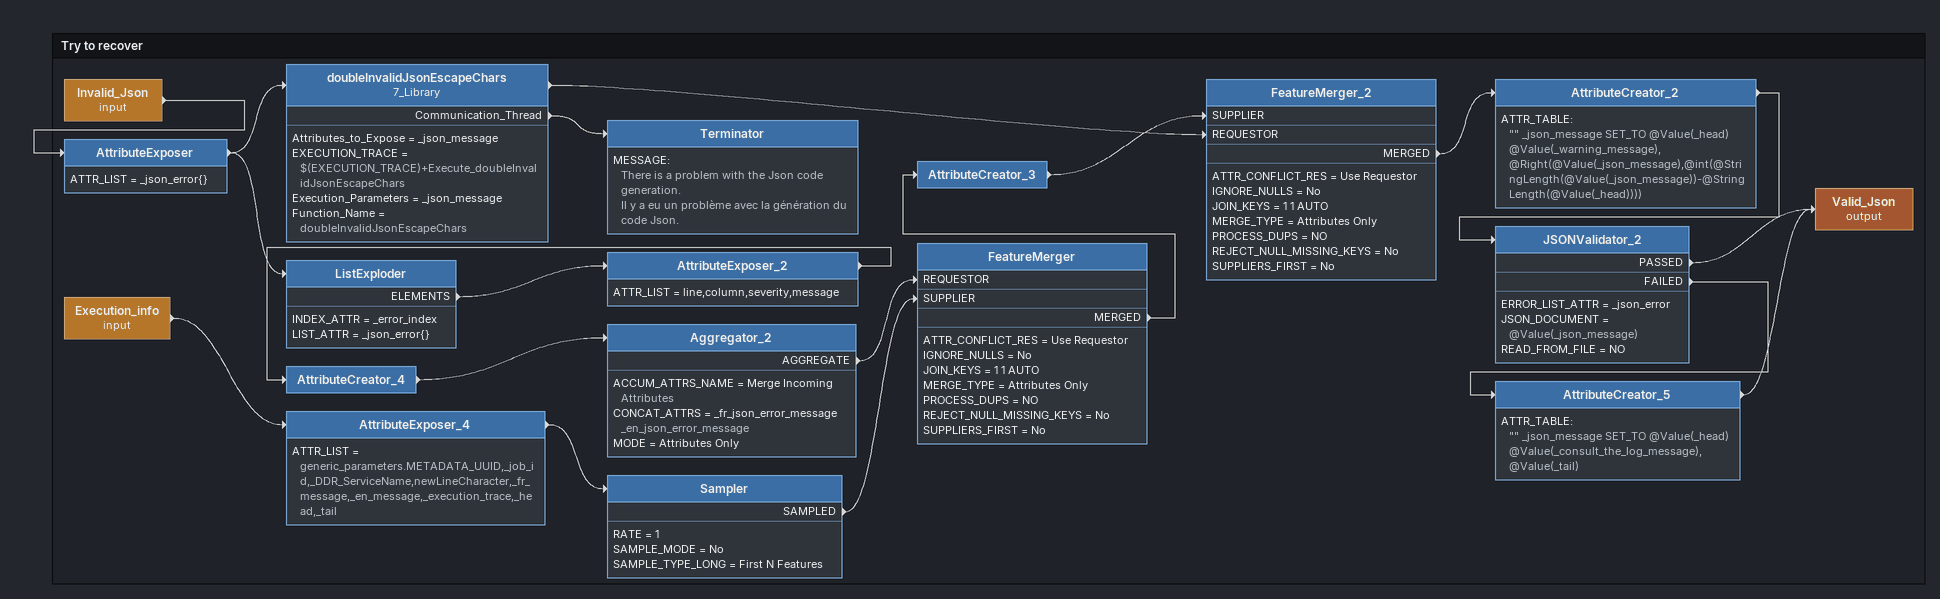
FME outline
Bookmark: Try to recover
Invalid_Json (input)
    -> AttributeExposer
AttributeExposer
    ATTR_LIST = _json_error{}
    -> ListExploder
    -> doubleInvalidJsonEscapeChars
doubleInvalidJsonEscapeChars: 7_Library
    Attributes_to_Expose = _json_message
    EXECUTION_TRACE = $(EXECUTION_TRACE)+Execute_doubleInvalidJsonEscapeChars
    Execution_Parameters = _json_message
    Function_Name = doubleInvalidJsonEscapeChars
    -> FeatureMerger_2 [REQUESTOR]
    Communication_Thread -> Terminator
Terminator
    MESSAGE:
      There is a problem with the Json code generation.
      Il y a eu un problème avec la génération du code Json.
ListExploder
    INDEX_ATTR = _error_index
    LIST_ATTR = _json_error{}
    ELEMENTS -> AttributeExposer_2
AttributeExposer_2
    ATTR_LIST = line,column,severity,message
    -> AttributeCreator_4
AttributeCreator_4
    -> Aggregator_2
Aggregator_2
    ACCUM_ATTRS_NAME = Merge Incoming Attributes
    CONCAT_ATTRS = _fr_json_error_message _en_json_error_message
    MODE = Attributes Only
    AGGREGATE -> FeatureMerger [REQUESTOR]
Execution_info (input)
    -> AttributeExposer_4
AttributeExposer_4
    ATTR_LIST = generic_parameters.METADATA_UUID,_job_id,_DDR_ServiceName,newLineCharacter,_fr_message,_en_message,_execution_trace,_head,_tail
    -> Sampler
Sampler
    RATE = 1
    SAMPLE_MODE = No
    SAMPLE_TYPE_LONG = First N Features
    SAMPLED -> FeatureMerger [SUPPLIER]
FeatureMerger
    ATTR_CONFLICT_RES = Use Requestor
    IGNORE_NULLS = No
    JOIN_KEYS = 1 1 AUTO
    MERGE_TYPE = Attributes Only
    PROCESS_DUPS = NO
    REJECT_NULL_MISSING_KEYS = No
    SUPPLIERS_FIRST = No
    MERGED -> AttributeCreator_3
AttributeCreator_3
    -> FeatureMerger_2 [SUPPLIER]
FeatureMerger_2
    ATTR_CONFLICT_RES = Use Requestor
    IGNORE_NULLS = No
    JOIN_KEYS = 1 1 AUTO
    MERGE_TYPE = Attributes Only
    PROCESS_DUPS = NO
    REJECT_NULL_MISSING_KEYS = No
    SUPPLIERS_FIRST = No
    MERGED -> AttributeCreator_2
AttributeCreator_2
    ATTR_TABLE:
      "" _json_message SET_TO @Value(_head)
      @Value(_warning_message),
      @Right(@Value(_json_message),@int(@StringLength(@Value(_json_message))-@StringLength(@Value(_head))))
    -> JSONValidator_2
JSONValidator_2
    ERROR_LIST_ATTR = _json_error
    JSON_DOCUMENT = @Value(_json_message)
    READ_FROM_FILE = NO
    PASSED -> Valid_Json (output)
    FAILED -> AttributeCreator_5
AttributeCreator_5
    ATTR_TABLE:
      "" _json_message SET_TO @Value(_head)
      @Value(_consult_the_log_message),
      @Value(_tail)
    -> Valid_Json (output)
Valid_Json (output)
